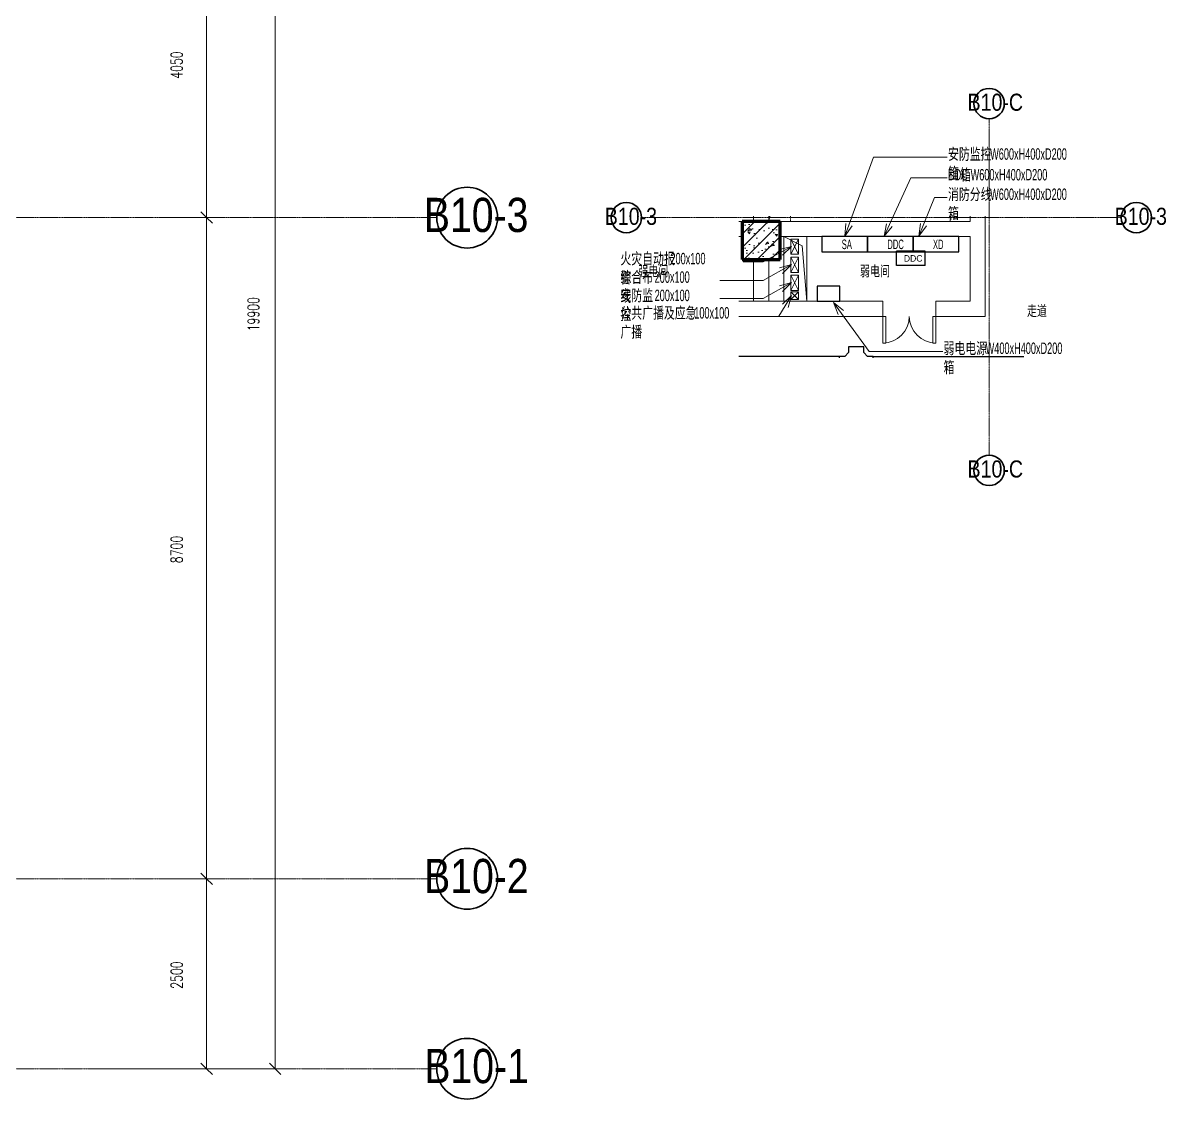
# Model space of a CAD drawing. Header units: millimetres. Extents: x 147592 to 208617, y -27981 to 8299.
# Drawn here: x 193575 to 208617, y -20300 to -6137 of the extents above; entities that cross this region are included whole.
import ezdxf

# ---------------------------------------------------------------- set-up
doc = ezdxf.new("R2010")
doc.units = ezdxf.units.MM
doc.linetypes.add('TJ Dash', pattern=[1.6, 1, -0.6])
doc.linetypes.add('轴网线', pattern=[22.24, 12.7, -3.18, 3.18, -3.18])
for name, color, linetype, lineweight in [('A-____-____-DIMS', 7, 'Continuous', 5), ('A-____-____-DIMS-100', 7, 'Continuous', 5), ('A-____-NOTE-TEXT', 7, 'Continuous', 5), ('A-AREA-____-IDEN', 7, 'Continuous', 5), ('A-DETL-____-OTLN', 7, 'Continuous', 5), ('A-DETL-GENF-OTLN', 7, 'Continuous', 5), ('A-WALL-____-MCUT', 7, 'Continuous', 13), ('A-WALL-____-OTLN', 7, 'Continuous', 13), ('E-CABL-TRAY-OTLN', 7, 'Continuous', 35), ('G-____-____-TEXT', 7, 'Continuous', 5), ('Q-SPCQ-____-OTLN', 7, 'Continuous', 5), ('S-GRID-____-IDEN', 7, 'Continuous', 5), ('S-GRID-____-OTLN', 7, 'Continuous', 5)]:
    doc.layers.add(name, color=color, linetype=linetype, lineweight=lineweight)
doc.layers.add('A-DOOR-____-MCUT', color=7, linetype='Continuous', lineweight=13, true_color=0x00007f)
doc.layers.add('A-FLOR-____-OTLN', color=7, linetype='Continuous', lineweight=13, true_color=0x007f00)
doc.styles.add('RomanD', font='romand__.ttf', dxfattribs={"width": 0.7, "height": 150})
doc.styles.add('TJ_FangSong_1', font='', dxfattribs={"height": 85})
doc.styles.add('TJ_FangSong_Narrow', font='', dxfattribs={"height": 450})
doc.styles.add('TJ_FangSong_Narrow_2', font='', dxfattribs={"height": 225})
doc.styles.add('TJ_FangSong_Narrow_3', font='', dxfattribs={"width": 0.7, "height": 125})
doc.styles.add('TJ_FangSong_Narrow_4', font='', dxfattribs={"width": 0.7, "height": 150})
doc.styles.add('仿宋_4', font='', dxfattribs={"width": 0.7, "height": 137.5})
doc.styles.get('TJ_FangSong_1').set_extended_font_data('TJ_FangSong')
doc.styles.get('TJ_FangSong_Narrow').set_extended_font_data('TJ_FangSong_Narrow')
doc.styles.get('TJ_FangSong_Narrow_2').set_extended_font_data('TJ_FangSong_Narrow')
doc.styles.get('TJ_FangSong_Narrow_3').set_extended_font_data('TJ_FangSong_Narrow')
doc.styles.get('TJ_FangSong_Narrow_4').set_extended_font_data('TJ_FangSong_Narrow')
doc.styles.get('仿宋_4').set_extended_font_data('FangSong')
doc.dimstyles.new('对角线_-_1_5mm_RomanD_1_20', dxfattribs={"dimscale": 304.8, "dimtxt": 150.53621, "dimasz": 0.492126, "dimexe": 0.656168, "dimexo": 0.0625, "dimgap": 0.164042, "dimtad": 1, "dimdec": 0, "dimzin": 0, "dimdsep": 46, "dimtxsty": 'RomanD', "dimblk1": 'OBLIQUE', "dimblk2": 'OBLIQUE', "dimsah": 1, "dimcen": 0.09, "dimazin": 0, "dimtfac": 1, "dimtdec": 4, "dimtix": 1, "dimtmove": 2, "dimatfit": 3, "dimfxl": 1.64042, "dimfxlon": 1, "dimtvp": 1, "dimtolj": 1, "dimtzin": 0, "dimarcsym": 2})

# ---------------------------------------------------------------- blocks, each defined once
blk = doc.blocks.new('DIMBLOCK1-ELV_2F')
at = {"layer": 'A-____-____-DIMS-100', "color": 250, "true_color": 0x444444, "transparency": 16777216}
for p, q in [((195493, -17400), (196193, -17400)), ((195993, -17400), (195493, -17400)), ((195993, -19900), (195993, -17400)), ((195493, -19900), (196193, -19900)), ((195993, -19900), (195493, -19900))]:
    blk.add_line(p, q, dxfattribs=at)
at = {"layer": 'A-____-____-DIMS-100', "color": 250, "lineweight": 35, "true_color": 0x444444, "transparency": 16777216}
for p, q in [((195993, -17400), (195918, -17325)), ((195993, -17400), (196068, -17475)), ((195993, -19900), (195918, -19825)), ((195993, -19900), (196068, -19975))]:
    blk.add_line(p, q, dxfattribs=at)
at = {"layer": 'A-____-____-DIMS-100', "color": 0, "transparency": 16777216, "insert": (195524, -18847), "char_height": 150, "width": 472.45, "attachment_point": 1, "rotation": 90, "line_spacing_factor": 1.146391, "style": 'RomanD'}
blk.add_mtext('2500', dxfattribs=at)
blk = doc.blocks.new('_Oblique')
at = {"color": 0, "linetype": 'ByBlock', "lineweight": -2}
blk.add_line((-0.5, -0.5), (0.5, 0.5), dxfattribs=at)
blk = doc.blocks.new('DIMBLOCK2-ELV_2F')
at = {"layer": 'A-____-____-DIMS-100', "color": 250, "true_color": 0x444444, "transparency": 16777216}
for p, q in [((195493, -8700), (196193, -8700)), ((195993, -8700), (195493, -8700)), ((195993, -17400), (195993, -8700)), ((195493, -17400), (196193, -17400)), ((195993, -17400), (195493, -17400))]:
    blk.add_line(p, q, dxfattribs=at)
at = {"layer": 'A-____-____-DIMS-100', "color": 250, "lineweight": 35, "true_color": 0x444444, "transparency": 16777216}
for p, q in [((195993, -8700), (195918, -8625)), ((195993, -8700), (196068, -8775)), ((195993, -17400), (195918, -17325)), ((195993, -17400), (196068, -17475))]:
    blk.add_line(p, q, dxfattribs=at)
at = {"layer": 'A-____-____-DIMS-100', "color": 0, "transparency": 16777216, "insert": (195524, -13247), "char_height": 150, "width": 472.45, "attachment_point": 1, "rotation": 90, "line_spacing_factor": 1.146391, "style": 'RomanD'}
blk.add_mtext('8700', dxfattribs=at)
blk = doc.blocks.new('DIMBLOCK3-ELV_2F')
at = {"layer": 'A-____-____-DIMS-100', "color": 250, "true_color": 0x444444, "transparency": 16777216}
for p, q in [((195493, -4650), (196193, -4650)), ((195993, -4650), (195493, -4650)), ((195993, -8700), (195993, -4650)), ((195493, -8700), (196193, -8700)), ((195993, -8700), (195493, -8700))]:
    blk.add_line(p, q, dxfattribs=at)
at = {"layer": 'A-____-____-DIMS-100', "color": 250, "lineweight": 35, "true_color": 0x444444, "transparency": 16777216}
for p, q in [((195993, -4650), (195918, -4575)), ((195993, -4650), (196068, -4725)), ((195993, -8700), (195918, -8625)), ((195993, -8700), (196068, -8775))]:
    blk.add_line(p, q, dxfattribs=at)
at = {"layer": 'A-____-____-DIMS-100', "color": 0, "transparency": 16777216, "insert": (195524, -6872), "char_height": 150, "width": 472.45, "attachment_point": 1, "rotation": 90, "line_spacing_factor": 1.146391, "style": 'RomanD'}
blk.add_mtext('4050', dxfattribs=at)
blk = doc.blocks.new('DIMBLOCK5-ELV_2F')
at = {"layer": 'A-____-____-DIMS-100', "color": 250, "lineweight": 35, "true_color": 0x444444, "transparency": 16777216}
for p, q in [((196895, 0), (196820, 75)), ((196895, 0), (196970, -75)), ((196895, -19900), (196820, -19825)), ((196895, -19900), (196970, -19975))]:
    blk.add_line(p, q, dxfattribs=at)
at = {"layer": 'A-____-____-DIMS-100', "color": 250, "true_color": 0x444444, "transparency": 16777216}
for p, q in [((193843, 0), (197095, 0)), ((196895, 0), (193843, 0)), ((196895, -19900), (196895, 0)), ((194535, -19900), (197095, -19900)), ((196895, -19900), (194535, -19900))]:
    blk.add_line(p, q, dxfattribs=at)
at = {"layer": 'A-____-____-DIMS-100', "color": 0, "transparency": 16777216, "insert": (196534, -10196), "char_height": 150, "width": 590.57, "attachment_point": 1, "rotation": 90, "line_spacing_factor": 1.146391, "style": 'RomanD'}
blk.add_mtext('19900', dxfattribs=at)
blk = doc.blocks.new('轴网 - R4_0-512320-ELV_2F')
at = {"layer": 'S-GRID-____-IDEN', "color": 160, "lineweight": 35, "true_color": 0x4444ff}
blk.add_circle((0, 0), 4, dxfattribs=at)
blk = doc.blocks.new('TJ客梯 - 1300_1300 TYP2-2462550-ELV_2F 弱电间')
at = {"layer": 'Q-SPCQ-____-OTLN', "color": 13, "linetype": 'TJ Dash', "true_color": 0xff5151}
for p, q in [((-1129, 1050), (-1200, 1050)), ((-1200, 1050), (-1200, -1050)), ((-1129, 1050), (-1200, 1050)), ((-1129, -1050), (-1200, -1050)), ((-1129, -1050), (-1200, -1050))]:
    blk.add_line(p, q, dxfattribs=at)
blk = doc.blocks.new('TJ双扇平开门 - FMA0723-2632723-ELV_2F 弱电间')
at = {"layer": 'A-DOOR-____-MCUT', "color": 251, "lineweight": 5, "true_color": 0x515151}
for p, q in [((-350, 100), (-350, 450)), ((-350, 450), (-310, 450)), ((-310, 450), (-310, 100)), ((350, 450), (310, 450)), ((310, 450), (310, 100)), ((350, 100), (350, 450)), ((-310, 100), (-350, 100)), ((310, 100), (350, 100))]:
    blk.add_line(p, q, dxfattribs=at)
at = {"layer": 'A-DOOR-____-MCUT', "color": 173, "lineweight": 5, "true_color": 0x5151be}
for centre, start, end in [((-350, 100), 0, 90), ((350, 100), 90, 180)]:
    blk.add_arc(centre, 350, start, end, dxfattribs=at)
blk = doc.blocks.new('轴网 - R4_0-512320-ELV_2F 弱电间')
at = {"layer": 'S-GRID-____-IDEN', "color": 160, "lineweight": 35, "true_color": 0x4444ff}
blk.add_circle((0, 0), 4, dxfattribs=at)
blk = doc.blocks.new('YXQH_AR_B9-20_rvt-2-ELV_2F 弱电间')
at = {"layer": 'A-DETL-GENF-OTLN', "true_color": 0xa1a1a1}
h = blk.add_hatch(dxfattribs=at)
h.set_pattern_fill('FP_178', color=253, style=0, pattern_type=2)
h.set_pattern_definition([(7.754, (-233.29, -102.01), (6.07952, 166.44716), [1.676, -774.384]), (7.754, (388.17, 109.03), (6.07952, 166.44716), [1.676, -774.384]), (9.74, (181.9, 58.1), (5e-05, 633.1454), [1.676, -294.181]), (9.74, (169.8, 102.1), (5e-05, 633.1454), [1.676, -294.181]), (68.882, (112.83, -30.8), (-70.06914, 520.92963), [1.676, -544.668]), (68.882, (64.5, -53.24), (-70.06914, 520.92963), [1.676, -544.668]), (56.297, (-25.6, 65.6), (-367.2416, 311.4295), [1.676, -235.371]), (56.297, (68.9, 165.95), (-367.2416, 311.4295), [1.676, -235.371]), (137.416, (93.795, 47.04), (-1967.5276225, 1771.72938), [36.956, -4902.156]), (8.512, (45.027, 39.704), (1558.786887, 282.490922), [49.316, -2678.19]), (236.294, (66.605, 72.07), (-2233.5867483, -3384.4028616), [38.901, -6596.318]), (128.267, (61.08, 110.005), (-3065.867944, 3832.687739), [26.731, -8905.258]), (9.74, (24.31, 103.79), (1534.573974, 321.532063), [37.291, -5175.185]), (233.414, (44.509, 130.98), (-10417.0482796, -14051.5446212), [33.87, -28086.827]), (67.8, (20.24, -26.14), (219.873396, 720.817654), [25.426, -1903.956]), (307.846, (0, 0), (428.0083, -407.469247), [33.062, -1475.221]), (45, (0, 0), (-88.38835, 88.38835), []), (355, (0, 0), (289.254, 344.7196), [30, -330]), (7.754, (0, 0), (6.07952, 166.44716), [1.676, -774.384]), (7.754, (258.63, 198.46), (6.07952, 166.44716), [1.676, -774.384]), (7.754, (524.4, 402.39), (6.07952, 166.44716), [1.676, -774.384]), (9.74, (-161.5, 0), (5e-05, 633.1454), [1.676, -294.181]), (9.74, (-41.7, -109.8), (5e-05, 633.1454), [1.676, -294.181]), (9.74, (149.26, -284.76), (5e-05, 633.1454), [1.676, -294.181]), (68.882, (322.85, -276.7), (-70.06914, 520.92963), [1.676, -544.668]), (68.882, (-6.08, -67.16), (-70.06914, 520.92963), [1.676, -544.668]), (68.882, (-111.5, 0), (-70.06914, 520.92963), [1.676, -544.668]), (56.297, (0, 0), (-367.2416, 311.4295), [1.676, -235.371]), (56.297, (189.37, 24.93), (-367.2416, 311.4295), [1.676, -235.371]), (56.297, (505.15, 66.5), (-367.2416, 311.4295), [1.676, -235.371])])
h.paths.add_polyline_path([(171250, -9250), (171250, -8750), (170750, -8750), (170750, -9250)], flags=0)
at = {"color": 251, "lineweight": 5, "true_color": 0x515151}
for p, q in [((171116, -8679), (171100, -8750)), ((171300, -8950), (171540, -9070)), ((171540, -9070), (171600, -9800))]:
    blk.add_line(p, q, dxfattribs=at)
at = {"layer": 'A-DETL-____-OTLN', "color": 160, "lineweight": 70, "true_color": 0x4444ff}
for p, q in [((171250, -8750), (170750, -8750)), ((170750, -8750), (170750, -9250)), ((171250, -9250), (171250, -8750)), ((170750, -9250), (171250, -9250))]:
    blk.add_line(p, q, dxfattribs=at)
at = {"layer": 'A-FLOR-____-OTLN', "color": 8, "lineweight": 5, "true_color": 0x7f7f7f}
for p, q in [((170900, -8679), (170900, -8750)), ((171100, -8750), (171100, -8679)), ((173750, -8679), (173750, -8750)), ((170750, -8750), (170706, -8750)), ((170900, -8750), (170750, -8750)), ((171250, -8750), (171100, -8750)), ((173750, -8750), (171250, -8750)), ((171300, -8950), (171600, -8950)), ((171300, -9800), (171300, -8950)), ((171600, -8950), (171600, -9800)), ((171600, -9800), (171300, -9800))]:
    blk.add_line(p, q, dxfattribs=at)
at = {"layer": 'A-WALL-____-MCUT', "color": 251, "lineweight": 5, "true_color": 0x515151}
for p, q in [((170900, -8679), (170900, -8750)), ((171100, -8750), (171100, -8679)), ((173750, -8679), (173750, -8750)), ((173950, -9800), (173950, -8679)), ((170750, -8750), (170706, -8750)), ((173750, -8750), (171250, -8750)), ((170706, -8950), (170750, -8950)), ((171250, -8950), (173750, -8950)), ((173750, -8950), (173750, -9800)), ((170900, -9250), (170900, -9800)), ((171100, -9800), (171100, -9250)), ((170900, -9800), (170706, -9800)), ((172600, -9800), (171100, -9800)), ((172600, -10000), (172600, -9800)), ((173750, -9800), (173300, -9800)), ((173300, -9800), (173300, -10000)), ((173950, -10000), (173950, -9800)), ((170706, -10000), (172600, -10000)), ((173300, -10000), (173950, -10000))]:
    blk.add_line(p, q, dxfattribs=at)
at = {"layer": 'A-WALL-____-OTLN', "color": 251, "lineweight": 5, "true_color": 0x515151}
for p, q in [((173750, -8679), (173750, -8750)), ((173950, -9800), (173950, -8679)), ((170900, -8750), (170706, -8750)), ((171250, -8750), (171100, -8750)), ((173750, -8750), (171250, -8750)), ((170706, -8950), (170750, -8950)), ((171250, -8950), (173750, -8950)), ((173750, -8950), (173750, -9800)), ((170900, -9800), (170706, -9800)), ((171100, -9800), (170900, -9800)), ((172600, -9800), (171100, -9800)), ((172600, -9800), (172600, -10000)), ((173300, -10000), (173300, -9800)), ((173750, -9800), (173300, -9800)), ((173950, -9800), (173950, -10000)), ((170706, -10000), (172600, -10000)), ((173300, -10000), (173950, -10000))]:
    blk.add_line(p, q, dxfattribs=at)
at = {"layer": 'S-GRID-____-OTLN', "color": 160, "linetype": '轴网线', "true_color": 0x4444ff}
for p, q in [((174000, -7399), (174000, -11826)), ((175737, -8700), (169427, -8700))]:
    blk.add_line(p, q, dxfattribs=at)
at = {"color": 250, "lineweight": 5, "true_color": 0x444444, "xscale": 49.99999999999998, "yscale": 49.99999999999998, "zscale": 49.99999999999998}
for p, rotation in [((174000, -7199), 180), ((169227, -8700), 89.99999999999982), ((175937, -8700), 89.99999999999982), ((174000, -12026), 180)]:
    blk.add_blockref('轴网 - R4_0-512320-ELV_2F 弱电间', p, dxfattribs=dict(at, rotation=rotation))
at = {"color": 173, "lineweight": 5, "true_color": 0x5151be}
for name, p, rotation in [('TJ客梯 - 1300_1300 TYP2-2462550-ELV_2F 弱电间', (172437, -7550), 89.99999999999878), ('TJ双扇平开门 - FMA0723-2632723-ELV_2F 弱电间', (172950, -9900), 180)]:
    blk.add_blockref(name, p, dxfattribs=dict(at, rotation=rotation))
at = {"layer": 'A-AREA-____-IDEN', "color": 250, "true_color": 0x444444, "char_height": 137.5, "attachment_point": 1, "style": '仿宋_4'}
for s, insert, width in [('强电间', (169386, -9334), 521.9), ('弱电间', (172301, -9334), 521.9), ('走道', (174498, -9857), 347.93)]:
    blk.add_mtext(s, dxfattribs=dict(at, insert=insert, width=width))
at = {"layer": 'S-GRID-____-IDEN', "color": 250, "true_color": 0x444444, "char_height": 225, "width": 685.44, "attachment_point": 1, "style": 'TJ_FangSong_Narrow_2'}
for s, insert in [('B10-C', (173716, -7069)), ('B10-3', (168943, -8570)), ('B10-3', (175652, -8570)), ('B10-C', (173716, -11895))]:
    blk.add_mtext(s, dxfattribs=dict(at, insert=insert))
blk = doc.blocks.new('槽式电缆桥架水平三通 ELV R50 - ELV_PDS综合布线-3024247-ELV_2F 弱电间')
at = {"layer": 'E-CABL-TRAY-OTLN', "color": 216, "lineweight": 25, "true_color": 0x800080}
for p, q in [((-225, -80), (-225, -100)), ((-225, -100), (-150, -100)), ((-150, -100), (-100, -150)), ((-100, -150), (-100, -225)), ((100, -150), (150, -100)), ((100, -225), (100, -150)), ((150, -100), (225, -100)), ((225, -100), (225, -80)), ((-100, -225), (100, -225))]:
    blk.add_line(p, q, dxfattribs=at)
blk = doc.blocks.new('YXQH_ELV_B_rvt-2-ELV_2F 弱电间')
at = {"layer": 'A-____-NOTE-TEXT', "color": 4, "lineweight": 25, "true_color": 0x00ffff}
for p, q in [((173158, -9143), (172783, -9143)), ((172783, -9331), (172783, -9143)), ((173158, -9331), (173158, -9143)), ((173158, -9331), (172783, -9331))]:
    blk.add_line(p, q, dxfattribs=at)
at = {"layer": 'A-DETL-____-OTLN', "lineweight": 25}
for p, q in [((172400, -8950), (171800, -8950)), ((171800, -8950), (171800, -9150)), ((173000, -8950), (172400, -8950)), ((172400, -8950), (172400, -9150)), ((172400, -8950), (172400, -9150)), ((172400, -9150), (172400, -8950)), ((173600, -8950), (173000, -8950)), ((173000, -8950), (173000, -9150)), ((173000, -9150), (173000, -8950)), ((173600, -9150), (173600, -8950)), ((171800, -9150), (172400, -9150)), ((172400, -9150), (173000, -9150)), ((173000, -9150), (173600, -9150)), ((172038, -9600), (171738, -9600)), ((171738, -9600), (171738, -9800)), ((172038, -9800), (172038, -9600)), ((171738, -9800), (172038, -9800))]:
    blk.add_line(p, q, dxfattribs=at)
at = {"layer": 'E-CABL-TRAY-OTLN', "color": 190, "lineweight": 9, "true_color": 0x8000ff}
for p, q in [((171490, -8983), (171390, -9183)), ((171490, -9183), (171390, -8983)), ((171490, -8983), (171390, -8983)), ((171390, -8983), (171390, -9183)), ((171490, -9183), (171490, -8983)), ((171390, -9183), (171490, -9183))]:
    blk.add_line(p, q, dxfattribs=at)
at = {"layer": 'E-CABL-TRAY-OTLN', "color": 216, "lineweight": 9, "true_color": 0x800080}
for p, q in [((171490, -9222), (171390, -9422)), ((171490, -9422), (171390, -9222)), ((171490, -9222), (171390, -9222)), ((171390, -9222), (171390, -9422)), ((171490, -9422), (171490, -9222)), ((171390, -9422), (171490, -9422))]:
    blk.add_line(p, q, dxfattribs=at)
at = {"layer": 'E-CABL-TRAY-OTLN', "color": 150, "lineweight": 9, "true_color": 0x0080ff}
for p, q in [((171490, -9459), (171390, -9659)), ((171490, -9659), (171390, -9459)), ((171490, -9459), (171390, -9459)), ((171390, -9459), (171390, -9659)), ((171490, -9659), (171490, -9459)), ((171390, -9659), (171490, -9659)), ((171490, -9677), (171390, -9777)), ((171490, -9777), (171390, -9677)), ((171490, -9677), (171390, -9677)), ((171390, -9677), (171390, -9777)), ((171390, -9777), (171490, -9777)), ((171490, -9777), (171490, -9677))]:
    blk.add_line(p, q, dxfattribs=at)
at = {"layer": 'E-CABL-TRAY-OTLN', "color": 216, "lineweight": 25, "true_color": 0x800080}
for p, q in [((172025, -10526), (170706, -10526)), ((172025, -10526), (172025, -10546)), ((172475, -10546), (172475, -10526)), ((172475, -10526), (174458, -10526))]:
    blk.add_line(p, q, dxfattribs=at)
at = {"layer": 'G-____-____-TEXT', "lineweight": 13}
for p, q in [((172101, -8944), (172477, -7906)), ((172477, -7906), (173449, -7906)), ((172621, -8944), (172968, -8178)), ((172968, -8178), (173449, -8178)), ((173075, -8942), (173283, -8435)), ((173283, -8435), (173449, -8435)), ((172101, -8944), (172115, -8779)), ((172101, -8944), (172196, -8808)), ((172621, -8944), (172648, -8780)), ((172621, -8944), (172726, -8816)), ((173075, -8942), (173096, -8777)), ((173075, -8942), (173175, -8810)), ((171402, -9080), (171029, -9282)), ((171402, -9080), (171241, -9119)), ((171402, -9080), (171282, -9194)), ((170768, -9282), (170766, -9282)), ((171029, -9282), (170768, -9282)), ((171402, -9319), (171029, -9526)), ((171402, -9319), (171241, -9359)), ((171402, -9319), (171282, -9434)), ((170458, -9526), (170455, -9526)), ((171029, -9526), (170458, -9526)), ((171402, -9555), (171029, -9766)), ((171402, -9555), (171241, -9597)), ((171402, -9555), (171283, -9671)), ((170458, -9766), (170455, -9766)), ((171029, -9766), (170458, -9766)), ((171402, -9724), (171233, -9996)), ((171402, -9724), (171281, -9837)), ((171402, -9724), (171354, -9882)), ((171954, -9819), (172083, -9923)), ((171954, -9819), (172014, -9974)), ((171954, -9819), (172421, -10462)), ((171233, -9996), (171231, -9996)), ((172421, -10462), (173390, -10462))]:
    blk.add_line(p, q, dxfattribs=at)
at = {"color": 216, "lineweight": 60, "true_color": 0x800080, "rotation": 180}
blk.add_blockref('槽式电缆桥架水平三通 ELV R50 - ELV_PDS综合布线-3024247-ELV_2F 弱电间', (172250, -10626), dxfattribs=at)
at = {"layer": 'A-____-NOTE-TEXT', "lineweight": 13, "insert": (172878, -9194), "char_height": 85, "width": 228.48, "attachment_point": 1, "style": 'TJ_FangSong_1'}
blk.add_mtext('DDC', dxfattribs=at)
at = {"layer": 'G-____-____-TEXT', "lineweight": 13, "attachment_point": 1}
for s, insert, char_height, width, style in [('安防监控箱', (173459, -7788), 150, 631.33, 'TJ_FangSong_Narrow_4'), (' W600xH400xD200 ', (173980, -7788), 150, 1038.19, 'TJ_FangSong_Narrow_4'), ('DDC', (173459, -8060), 150, 193.61, 'TJ_FangSong_Narrow_4'), ('\\fTJ_FangSong_Narrow|b0|i0|c134|p2|;\\W.7;箱', (173619, -8060), 150, 126.27, 'TJ_FangSong_Narrow_4'), (' W600xH400xD200 ', (173723, -8060), 150, 1038.19, 'TJ_FangSong_Narrow_4'), ('消防分线箱', (173459, -8317), 150, 631.33, 'TJ_FangSong_Narrow_4'), (' W600xH400xD200 ', (173980, -8317), 150, 1038.19, 'TJ_FangSong_Narrow_4'), ('SA', (172061, -8989), 125, 103.82, 'TJ_FangSong_Narrow_3'), ('DDC', (172661, -8989), 125, 159.94, 'TJ_FangSong_Narrow_3'), ('XD', (173261, -8989), 125, 95.4, 'TJ_FangSong_Narrow_3'), ('火灾自动报警', (169149, -9164), 150, 757.59, 'TJ_FangSong_Narrow_4'), (' 200x100 ', (169774, -9164), 150, 592.05, 'TJ_FangSong_Narrow_4'), ('综合布线', (169149, -9408), 150, 505.06, 'TJ_FangSong_Narrow_4'), (' 200x100 ', (169566, -9408), 150, 592.05, 'TJ_FangSong_Narrow_4'), ('安防监控', (169149, -9648), 150, 505.06, 'TJ_FangSong_Narrow_4'), (' 200x100 ', (169566, -9648), 150, 592.05, 'TJ_FangSong_Narrow_4'), ('公共广播及应急广播', (169149, -9878), 150, 1136.39, 'TJ_FangSong_Narrow_4'), (' 100x100 ', (170087, -9878), 150, 589.24, 'TJ_FangSong_Narrow_4'), ('弱电电源箱', (173400, -10344), 150, 631.33, 'TJ_FangSong_Narrow_4'), (' W400xH400xD200 ', (173921, -10344), 150, 1043.8, 'TJ_FangSong_Narrow_4')]:
    blk.add_mtext(s, dxfattribs=dict(at, insert=insert, char_height=char_height, width=width, style=style))
blk = doc.blocks.new('YXQH_AR_B9-20_rvt-1-ELV_2F')
at = {"layer": 'S-GRID-____-OTLN', "color": 160, "linetype": '轴网线', "true_color": 0x4444ff}
for p, q in [((199020.5, -8700), (148525.8, -8700)), ((199020.5, -17400), (148525.8, -17400)), ((199020.5, -19900), (148525.8, -19900))]:
    blk.add_line(p, q, dxfattribs=at)
at = {"color": 250, "lineweight": 5, "true_color": 0x444444, "xscale": 99.99999999999993, "yscale": 99.99999999999993, "zscale": 99.99999999999993, "rotation": 89.99999999999984}
for p in [(199420.5, -8700), (199420.5, -17400), (199420.5, -19900)]:
    blk.add_blockref('轴网 - R4_0-512320-ELV_2F', p, dxfattribs=at)
at = {"layer": 'S-GRID-____-IDEN', "color": 250, "true_color": 0x444444, "char_height": 450, "attachment_point": 1, "style": 'TJ_FangSong_Narrow'}
for s, insert, width in [('B10-3', (198850.7, -8439.4), 1370.886), ('B10-2', (198854.2, -17139.4), 1362.869), ('B10-1', (198857.2, -19639.4), 1354.852)]:
    blk.add_mtext(s, dxfattribs=dict(at, insert=insert, width=width))
at = {"layer": 'A-____-____-DIMS', "color": 250, "true_color": 0x444444}
for base, p1, p2, override, picture, middle in [((196894.9, 0), (194534.8, -19900), (193843.3, 0), {"dimpost": '<>', "dimfxl": 19912.010816}, 'DIMBLOCK5-ELV_2F', (196633.7, -9900.8)), ((195993.3, -4650), (195493.3, -8700), (195493.3, -4650), {"dimpost": '<>', "dimfxl": 4050}, 'DIMBLOCK3-ELV_2F', (195623.6, -6635.6)), ((195993.3, -8700), (195493.3, -17400), (195493.3, -8700), {"dimpost": '<>', "dimfxl": 8700}, 'DIMBLOCK2-ELV_2F', (195623.6, -13010.6)), ((195993.3, -17400), (195493.3, -19900), (195493.3, -17400), {"dimpost": '<>', "dimfxl": 2500}, 'DIMBLOCK1-ELV_2F', (195623.6, -18610.6))]:
    dim = blk.add_linear_dim(base=base, p1=p1, p2=p2, angle=90, dimstyle='对角线_-_1_5mm_RomanD_1_20', override=override, dxfattribs=at)
    dim.commit()
    dim.dimension.update_dxf_attribs({"geometry": picture, "text_midpoint": middle, "dimtype": 160, "text_rotation": 90})

msp = doc.modelspace()

# ---------------------------------------------------------------- block references
at = {"lineweight": 5}
for name, p in [('YXQH_AR_B9-20_rvt-1-ELV_2F', (0, 0)), ('YXQH_AR_B9-20_rvt-2-ELV_2F 弱电间', (32288, 0)), ('YXQH_ELV_B_rvt-2-ELV_2F 弱电间', (32288, 0))]:
    msp.add_blockref(name, p, dxfattribs=at)

doc.saveas('drawing.dxf')
